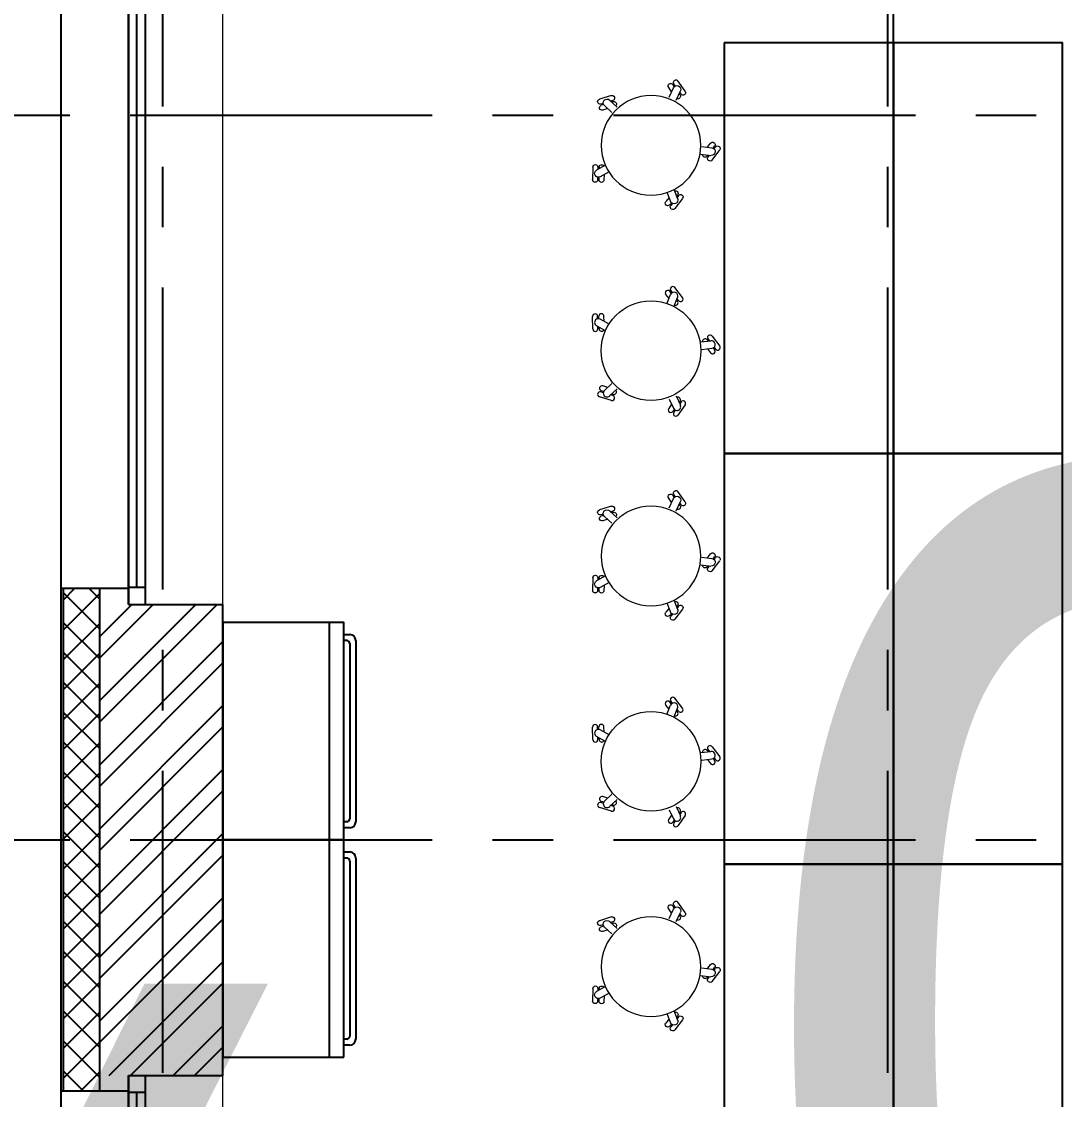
# Model space of a CAD drawing. Header units: millimetres. Extents: x -106726 to 8952771, y -150083 to 686385.
# Drawn here: x -7013 to -2697, y 176321 to 180782 of the extents above; entities that cross this region are included whole.
import ezdxf
from ezdxf.enums import TextEntityAlignment as Align

# ---------------------------------------------------------------- set-up
doc = ezdxf.new("R2018")
doc.units = ezdxf.units.MM
doc.linetypes.add('CENTER', pattern=[2, 1.25, -0.25, 0.25, -0.25])
doc.layers.add('АР_Названия помещений', color=124, linetype='Continuous', lineweight=5, plot=False)
doc.layers.add('АР_новое окно', color=160, linetype='Continuous')
doc.layers.add('АР_Номер помещения', color=1, linetype='Continuous', lineweight=25)
doc.styles.add('ISOCPEUR', font='isocpeur.ttf', dxfattribs={"width": 0.7})
doc.styles.get("Standard").update_dxf_attribs({"font": 'arial.ttf'})

# ---------------------------------------------------------------- blocks, each defined once
blk = doc.blocks.new('*U332')
at = {"layer": 'АР_новое окно', "color": 8, "lineweight": 20}
for p, q in [((0, 3800), (-70, 3800)), ((0, 0), (-70, 0))]:
    blk.add_line(p, q, dxfattribs=at)
at = {"layer": 'АР_новое окно', "color": 8}
for p, q in [((-70, 3800), (-70, 0)), ((-70, 0), (-70, 3800)), ((0, 3800), (0, 0)), ((0, 3730), (-70, 3730)), ((-35, 3730), (-35, 70)), ((0, 70), (-70, 70))]:
    blk.add_line(p, q, dxfattribs=at)
blk = doc.blocks.new('*U478')
at = {"color": 8, "style": 'ISOCPEUR', "width": 0.7, "flags": 1}
blk.add_attdef('КАТЕГОРИЯ', (-499.2, -2092.2), '', height=250, dxfattribs=at)
at = {"layer": 'АР_Номер помещения', "color": 8, "style": 'ISOCPEUR', "width": 0.7}
blk.add_attdef('НОМЕР_ПОМЕЩЕНИЯ', text='', height=300, dxfattribs=at).set_placement((-16349.2, 1639.7), align=Align.MIDDLE_CENTER)
blk = doc.blocks.new('*U479')
at = {"color": 8, "style": 'ISOCPEUR', "width": 0.7, "flags": 1}
blk.add_attdef('КАТЕГОРИЯ', (-499.2, -2092.2), '', height=250, dxfattribs=at)
at = {"layer": 'АР_Номер помещения', "color": 8, "style": 'ISOCPEUR', "width": 0.7}
blk.add_attdef('НОМЕР_ПОМЕЩЕНИЯ', text='', height=300, dxfattribs=at).set_placement((-12597.2, 9875.1), align=Align.MIDDLE_CENTER)
blk = doc.blocks.new('*U403')
at = {"color": 8, "style": 'ISOCPEUR', "width": 0.7, "flags": 1}
blk.add_attdef('КАТЕГОРИЯ', (-499.2, -2092.2), '', height=250, dxfattribs=at)
at = {"layer": 'АР_Номер помещения', "color": 8, "style": 'ISOCPEUR', "width": 0.7}
blk.add_attdef('НОМЕР_ПОМЕЩЕНИЯ', text='', height=300, dxfattribs=at).set_placement((3702.3, -4015.9), align=Align.MIDDLE_CENTER)
blk = doc.blocks.new('Тумба инструментальная')
at = {"color": 8}
for p, q in [((275316.1, 3224.9), (275316.1, 2324.9)), ((275376.1, 3174.9), (275401.1, 3174.9)), ((275388.6, 3149.9), (275376.1, 3149.9)), ((275401.1, 3137.4), (275401.1, 2412.4)), ((275426.1, 3149.9), (275426.1, 2399.9)), ((275388.6, 2399.9), (275376.1, 2399.9)), ((275401.1, 2374.9), (275376.1, 2374.9))]:
    blk.add_line(p, q, dxfattribs=at)
blk.add_lwpolyline([(275376.1, 2324.9), (275376.1, 3224.9), (274876.1, 3224.9), (274876.1, 2324.9)], close=True, dxfattribs=at)
for centre, radius, start, end in [((275401.1, 3149.9), 25, 0, 90), ((275388.6, 3137.4), 12.5, 0, 90), ((275388.6, 2412.4), 12.5, 270, 0), ((275401.1, 2399.9), 25, 270, 0)]:
    blk.add_arc(centre, radius, start, end, dxfattribs=at)
blk = doc.blocks.new('ММ012 стул 390')
at = {"color": 8, "lineweight": 5, "extrusion": (-0.000369826, -0.000297724, 1)}
for p, q in [((6439, -22246.5, 46.2), (6468.9, -22203.7, 46.2)), ((6479.9, -22224.4, 46.2), (6486, -22215.7, 46.2)), ((6484.1, -22227.4, 46.2), (6490.2, -22218.7, 46.2)), ((6456.1, -22258.4, 46.2), (6461.5, -22250.6, 46.2)), ((6476.9, -22283.5, 46.2), (6459, -22245.2, 46.2)), ((6460.4, -22261.4, 46.2), (6464.1, -22256.1, 46.2)), ((6505.3, -22270.3, 46.2), (6487.3, -22231.9, 46.2)), ((6495, -22248.3, 46.2), (6507.3, -22230.6, 46.2)), ((6744.1, -22264.4, 46.3), (6794, -22279.7, 46.3)), ((6720.6, -22312, 46.3), (6751.5, -22283.1, 46.3)), ((6736.5, -22289.4, 46.3), (6742.7, -22291.3, 46.3)), ((6738, -22284.4, 46.3), (6747.1, -22287.2, 46.3)), ((6741.9, -22334.8, 46.3), (6772.9, -22306, 46.3)), ((6776.2, -22301.5, 46.3), (6786.4, -22304.6, 46.3)), ((6777.7, -22296.5, 46.3), (6787.9, -22299.6, 46.3)), ((6759.7, -22318.3, 46.3), (6780.3, -22324.6, 46.3)), ((6319.2, -22485.4, 46.1), (6312.8, -22476.9, 46.1)), ((6323.4, -22482.3, 46.1), (6317, -22473.8, 46.1)), ((6370.7, -22475.4, 46.1), (6328.7, -22480.6, 46.1)), ((6346.6, -22478.4, 46.1), (6333.6, -22461.2, 46.1)), ((6327.6, -22531.1, 46.1), (6296.2, -22489.5, 46.1)), ((6374.6, -22506.5, 46.1), (6332.5, -22511.7, 46.1)), ((6344.3, -22518.5, 46.1), (6338.5, -22511, 46.1)), ((6348.4, -22515.4, 46.1), (6344.5, -22510.2, 46.1)), ((6768.8, -22552.5, 46.2), (6805.9, -22573, 46.2)), ((6795.2, -22560.7, 46.2), (6795.3, -22567.2, 46.2)), ((6800.4, -22560.6, 46.2), (6800.6, -22570.1, 46.2)), ((6821.3, -22560.2, 46.2), (6822.2, -22612.4, 46.2)), ((6753.7, -22579.9, 46.2), (6790.7, -22600.4, 46.2)), ((6774.9, -22591.6, 46.2), (6775.3, -22613.2, 46.2)), ((6796, -22602.2, 46.2), (6796.2, -22612.8, 46.2)), ((6801.2, -22602.1, 46.2), (6801.4, -22612.7, 46.2))]:
    blk.add_line(p, q, dxfattribs=at)
at = {"color": 8, "lineweight": 5, "extrusion": (-0.000383923, 0.00027931, 1)}
for p, q in [((6486.1, -22651.9, 46.2), (6470.1, -22691.1, 46.2)), ((6515.1, -22663.8, 46.2), (6499.1, -22702.9, 46.2)), ((6450.1, -22690.8, 46.2), (6482, -22732, 46.2)), ((6466.6, -22678, 46.2), (6472.4, -22685.5, 46.2)), ((6470.7, -22674.8, 46.2), (6474.7, -22679.9, 46.2)), ((6496.1, -22707.6, 46.2), (6502.6, -22716, 46.2)), ((6505.9, -22686.2, 46.2), (6519.1, -22703.3, 46.2)), ((6492, -22710.8, 46.2), (6498.5, -22719.2, 46.2))]:
    blk.add_line(p, q, dxfattribs=at)
at = {"color": 8, "lineweight": 5}
blk.add_circle((6580.4, -22470.3), 206, dxfattribs=at)
at = {"color": 8, "lineweight": 5, "extrusion": (-0.000369826, -0.000297724, 1)}
for centre, radius, start, end in [((6477.4, -22209.7, 50.4), 10.4, 325.0431, 145.0431), ((6498.8, -22224.6, 50.4), 10.4, 325.0431, 145.0431), ((6447.5, -22252.5, 50.4), 10.4, 145.0431, 325.0431), ((6473.2, -22238.5, 50.4), 15.7, 25.0431, 205.0431), ((6468.9, -22267.4, 50.4), 10.4, 145.0431, 297.3392), ((6741.1, -22274.4, 50.4), 10.4, 73.0431, 253.0431), ((6733.5, -22299.4, 50.4), 10.4, 73.0431, 225.3392), ((6762.2, -22294.5, 50.4), 15.7, 313.0431, 133.0431), ((6783.4, -22314.6, 50.4), 10.4, 253.0431, 73.0431), ((6791, -22289.6, 50.4), 10.4, 253.0431, 73.0431), ((6304.5, -22483.2, 50.4), 10.4, 37.0431, 217.0431), ((6330.6, -22496.1, 50.4), 15.7, 97.0431, 277.0431), ((6325.3, -22467.5, 50.4), 10.4, 37.0431, 217.0431), ((6335.9, -22524.8, 50.4), 10.4, 217.0431, 37.0431), ((6356.8, -22509.1, 50.4), 10.4, 217.0431, 9.3392), ((6784.8, -22560.8, 50.4), 10.4, 1.0431, 153.3392), ((6798.3, -22586.7, 50.4), 15.7, 241.0431, 61.0431), ((6810.9, -22560.4, 50.4), 10.4, 1.0431, 181.0431), ((6785.7, -22613, 50.4), 10.4, 181.0431, 1.0431), ((6811.8, -22612.5, 50.4), 10.4, 181.0431, 1.0431)]:
    blk.add_arc(centre, radius, start, end, dxfattribs=at)
at = {"color": 8, "lineweight": 5, "extrusion": (-0.000383923, 0.00027931, 1)}
for centre, radius, start, end in [((6479, -22668.4, 37.4), 10.4, 65.4598, 217.7559), ((6458.3, -22684.4, 37.4), 10.4, 37.7559, 217.7559), ((6484.6, -22697, 37.4), 15.7, 157.7559, 337.7559), ((6510.9, -22709.7, 37.4), 10.4, 217.7559, 37.7559), ((6490.3, -22725.6, 37.4), 10.4, 217.7559, 37.7559)]:
    blk.add_arc(centre, radius, start, end, dxfattribs=at)

msp = doc.modelspace()

# ---------------------------------------------------------------- hatches: boundary and pattern name
at = {"ltscale": 100}
h = msp.add_hatch(dxfattribs=at)
h.set_pattern_fill('ANSI37', color=256, scale=700)
h.set_pattern_definition([(45, (-982730.03, 212247.145), (-61.871843, 61.871843), []), (135, (-982730.03, 212247.145), (-61.871843, -61.871843), [])])
h.paths.add_polyline_path([(-6689.9, 178435), (-6690.1, 176355), (-6840.1, 176355), (-6839.9, 178435)])
h = msp.add_hatch(dxfattribs=at)
h.set_pattern_fill('ANSI32', color=256, scale=500)
h.set_pattern_definition([(45, (-951676.66, 232657.1), (-132.58252, 132.58252), []), (45, (-951588.28, 232657.1), (-132.58252, 132.58252), [])])
h.paths.add_polyline_path([(-6180.1, 178370), (-6690.1, 178370), (-6690.1, 176420), (-6180.1, 176420)])

# ---------------------------------------------------------------- linework, layer by layer
at = {"linetype": 'CENTER', "ltscale": 1000}
for p, q in [((-6430.1, 197681.2), (-6430.1, 143425.1)), ((-3430.1, 197681.2), (-3430.1, 143425.1)), ((-12563.8, 180395), (70614.6, 180395)), ((-12563.8, 177395), (70614.6, 177395))]:
    msp.add_line(p, q, dxfattribs=at)
at = {"ltscale": 100}
for p, q in [((-3405.1, 176385.8), (-3405.1, 185025.3)), ((-6850.1, 170975), (-6850.1, 183815)), ((-6840.1, 176355), (-6840.1, 178435)), ((-6690.1, 176355), (-6690.1, 178435)), ((-6571.1, 178435), (-6690.1, 178435)), ((-6571.1, 178370), (-6571.1, 178435)), ((-6571.1, 178370), (-6180.1, 178370)), ((-6180.1, 176420), (-6180.1, 178370)), ((-6571.1, 176420), (-6180.1, 176420)), ((-6571.1, 176355), (-6571.1, 176420)), ((-6571.1, 176355), (-6690.1, 176355))]:
    msp.add_line(p, q, dxfattribs=at)
at = {"lineweight": 15, "ltscale": 100}
for p, q in [((-6571.1, 178370), (-6571.1, 182170)), ((-6180.1, 178370), (-6180.1, 182170)), ((-6571.1, 172620), (-6571.1, 176420)), ((-6180.1, 172620), (-6180.1, 176420))]:
    msp.add_line(p, q, dxfattribs=at)
at = {"ltscale": 100}
for points in [[(-4105.1, 180695), (-4105.1, 178995), (-3405.1, 178995), (-3405.1, 180695)], [(-3405.1, 180695), (-3405.1, 178995), (-2705.1, 178995), (-2705.1, 180695)], [(-4105.1, 178995), (-4105.1, 177295), (-3405.1, 177295), (-3405.1, 178995)], [(-3405.1, 178995), (-3405.1, 177295), (-2705.1, 177295), (-2705.1, 178995)], [(-4105.1, 177295), (-4105.1, 175595), (-3405.1, 175595), (-3405.1, 177295)], [(-3405.1, 177295), (-3405.1, 175595), (-2705.1, 175595), (-2705.1, 177295)]]:
    msp.add_lwpolyline(points, close=True, dxfattribs=at)
for points in [[(-6689.7, 178435), (-6850.1, 178435)], [(-6689.7, 176355), (-6850.1, 176355)]]:
    msp.add_lwpolyline(points, dxfattribs=at)

# ---------------------------------------------------------------- block references
ref = msp.add_blockref('*U403', (-2584.3, 302869.8))
lines = msp.add_mtext('\\W0.8000;Универсальное помещение с возможностью организации гимнастического зала (хореография)', dxfattribs={"layer": 'АР_Названия помещений', "color": 8, "insert": (-11214, 298226.8), "char_height": 10397.474, "width": 926.94, "attachment_point": 1})
ref.add_attrib('ИМЯ_ПОМЕЩЕНИЯ', '', (-11214, 298226.8), dxfattribs={"flags": 104}).embed_mtext(lines)
ref = msp.add_blockref('*U478', (20042.4, 183282.1))
lines = msp.add_mtext('\\W0.8000;Кабинет с рабочим пространством для учителей тип 1 (начальная школа)', dxfattribs={"layer": 'АР_Названия помещений', "color": 8, "insert": (-4086.8, 190198.8), "char_height": 5947.262, "width": 926.94, "attachment_point": 1})
ref.add_attrib('ИМЯ_ПОМЕЩЕНИЯ', '', (-4086.8, 190198.8), dxfattribs={"flags": 104}).embed_mtext(lines)
at = {"xscale": -1, "rotation": 180}
for p in [(-6501.1, 182170), (-6501.1, 176420)]:
    msp.add_blockref('*U332', p, dxfattribs=at)
ref = msp.add_blockref('*U479', (11693.9, 171666.7))
lines = msp.add_mtext('\\W0.8000;Кабинет материальной технологии тип 2', dxfattribs={"layer": 'АР_Названия помещений', "color": 8, "insert": (-8891.8, 176799.3), "char_height": 4891.956, "width": 926.94, "attachment_point": 1})
ref.add_attrib('ИМЯ_ПОМЕЩЕНИЯ', '', (-8891.8, 176799.3), dxfattribs={"flags": 104}).embed_mtext(lines)
at = {"xscale": -1}
for p in [(2172.1, 202740.3), (2172.1, 201040.3), (2172.1, 199340.3)]:
    msp.add_blockref('ММ012 стул 390', p, dxfattribs=at)
at = {"rotation": 180}
for p in [(2172.1, 156949.7), (2172.1, 155249.7)]:
    msp.add_blockref('ММ012 стул 390', p, dxfattribs=at)
for p in [(-281056.2, 175070.1), (-281056.2, 174170.1)]:
    msp.add_blockref('Тумба инструментальная', p)

doc.saveas('drawing.dxf')
